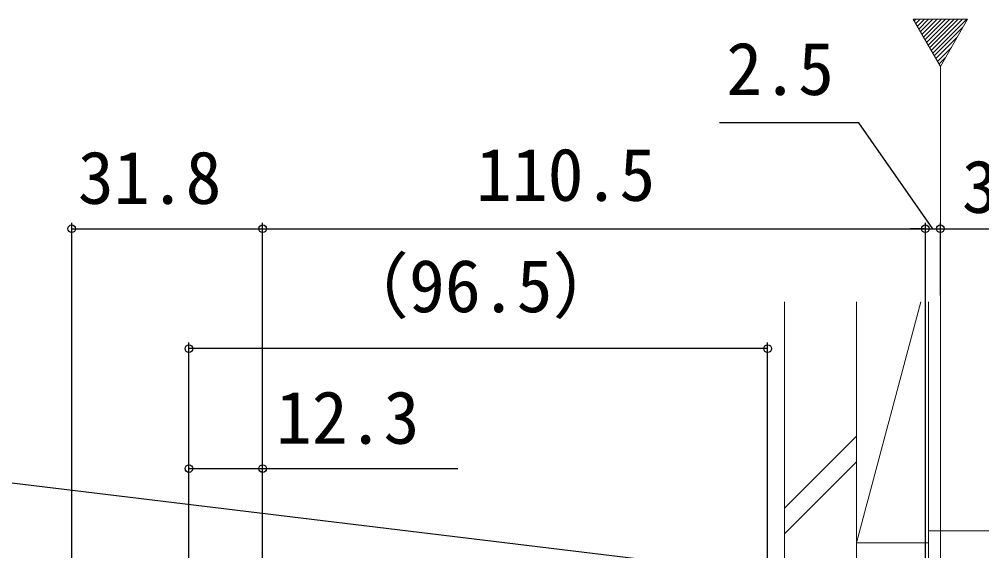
# Model space of a CAD drawing. Units: millimetres, scale not verified. Extents: x -525 to 525, y -783 to 779.
# Drawn here: x -310.6 to -150.1, y 483.1 to 571.7 of the extents above; entities that cross this region are included whole.
import ezdxf
from ezdxf.enums import TextEntityAlignment as Align

# ---------------------------------------------------------------- set-up
doc = ezdxf.new("R2010")
doc.units = ezdxf.units.MM
doc.header["$LTSCALE"] = 4
for name, color, linetype, lineweight in [('0-4_YKK_12', 2, 'Continuous', 18), ('0-8_YSS_K', 3, 'Continuous', 18), ('0-9_YSS_KE', 3, 'Continuous', 18)]:
    doc.layers.add(name, color=color, linetype=linetype, lineweight=lineweight)
doc.layers.add('0-6_YKK_D', color=6, linetype='Continuous')
doc.styles.add('ＭＳ ゴシック', font='')
doc.styles.get('ＭＳ ゴシック').set_extended_font_data('MS Gothic')

msp = doc.modelspace()

# ---------------------------------------------------------------- linework, layer by layer
at = {"layer": '0-4_YKK_12'}
for p, q in [((-161.379, 571.44), (-161.083, 571.736)), ((-161.121, 570.991), (-160.376, 571.736)), ((-160.862, 570.543), (-159.669, 571.736)), ((-160.603, 570.095), (-158.961, 571.736)), ((-160.344, 569.646), (-158.254, 571.736)), ((-160.085, 569.198), (-157.547, 571.736)), ((-159.826, 568.75), (-156.84, 571.736)), ((-159.568, 568.302), (-156.133, 571.736)), ((-159.309, 567.853), (-155.426, 571.736)), ((-159.05, 567.405), (-154.719, 571.736)), ((-158.791, 566.957), (-154.012, 571.736)), ((-158.532, 566.508), (-153.305, 571.736)), ((-158.274, 566.06), (-152.598, 571.736)), ((-158.015, 565.612), (-153.232, 570.395)), ((-157.756, 565.163), (-154.198, 568.722)), ((-157.497, 564.715), (-155.164, 567.049)), ((-157.238, 564.267), (-156.129, 565.376)), ((-157.004, 563.861), (-157.005, -102.159))]:
    msp.add_line(p, q, dxfattribs=at)
msp.add_lwpolyline([(-161.551, 571.736), (-157.004, 563.861), (-152.457, 571.736)], close=True, dxfattribs=at)
at = {"layer": '0-6_YKK_D'}
for p, q in [((-301.827, 472.882), (-301.827, 537.807)), ((-270.004, 402.105), (-270.004, 537.807)), ((-270.004, 402.105), (-270.004, 537.807)), ((-159.504, 401.905), (-159.504, 537.807)), ((-159.504, 401.905), (-159.504, 537.807)), ((-157.004, 525.674), (-157.004, 537.807)), ((-157.004, 526.674), (-157.004, 537.807)), ((-301.827, 536.807), (-270.004, 536.807)), ((-270.004, 536.807), (-159.504, 536.807)), ((-159.504, 536.807), (-162.054, 536.807)), ((-159.504, 536.807), (-157.004, 536.807)), ((-159.504, 536.807), (-157.004, 536.807)), ((-157.004, 536.807), (-120.304, 536.807)), ((-157.004, 536.807), (-154.454, 536.807)), ((-282.304, 474.905), (-282.304, 517.807)), ((-185.804, 516.807), (-282.304, 516.807)), ((-185.804, 475.405), (-185.804, 517.807)), ((-282.304, 474.905), (-282.304, 497.807)), ((-270.004, 396.305), (-270.004, 497.807))]:
    msp.add_line(p, q, dxfattribs=at)
for points in [[(-158.254, 536.807), (-170.579, 554.461), (-193.806, 554.461)], [(-187.266, 479.307), (-189.798, 479.613), (-369.711, 501.405)], [(-282.304, 496.807), (-270.004, 496.807), (-237.454, 496.807)]]:
    msp.add_lwpolyline(points, dxfattribs=at)
for centre in [(-301.827, 536.807), (-270.004, 536.807), (-270.004, 536.807), (-159.504, 536.807), (-159.504, 536.807), (-157.004, 536.807), (-157.004, 536.807), (-282.304, 516.807), (-185.804, 516.807), (-282.304, 496.807), (-270.004, 496.807)]:
    msp.add_circle(centre, 0.637, dxfattribs=at)
at = {"layer": '0-8_YSS_K'}
for p, q in [((-171.004, 524.616), (-171.004, 484.405)), ((-171.004, 484.405), (-160.281, 524.616)), ((-159.004, 484.405), (-159.004, 524.616)), ((-159.004, 524.616), (-159.004, 484.405)), ((-171.004, 502.19), (-183.004, 490.19)), ((-183.004, 485.947), (-171.004, 497.947))]:
    msp.add_line(p, q, dxfattribs=at)
msp.add_lwpolyline([(-159.004, 484.405), (-171.004, 484.405), (-171.004, 524.616)], dxfattribs=at)
at = {"layer": '0-9_YSS_KE'}
for p, q in [((-183.004, 524.616), (-183.004, 471.405)), ((-171.004, 524.616), (-171.004, 471.407))]:
    msp.add_line(p, q, dxfattribs=at)
msp.add_lwpolyline([(-159.004, 441.405), (-39.004, 441.405), (-39.004, 486.405), (-159.004, 486.405)], close=True, dxfattribs=at)

# ---------------------------------------------------------------- texts
at = {"layer": '0-6_YKK_D', "style": 'ＭＳ ゴシック'}
for s, p in [('2.5', (-192.692, 556.461)), ('31.8', (-300.813, 538.307)), ('110.5', (-234.458, 538.807)), ('36.7', (-153.415, 536.807)), ('（96.5）', (-257.611, 520.239)), ('12.3', (-267.795, 498.307))]:
    msp.add_text(s, height=8.798, dxfattribs=at).set_placement(p, align=Align.BOTTOM_LEFT)

doc.saveas('drawing.dxf')
